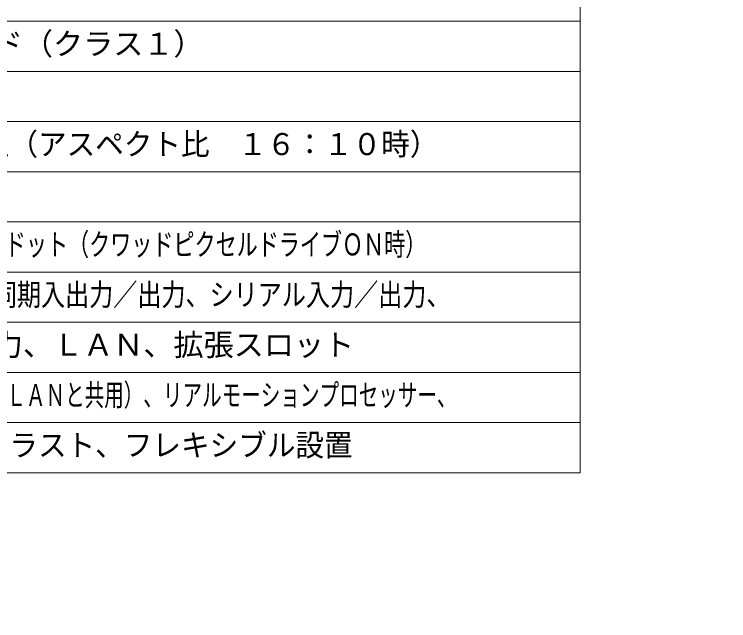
# Model space of a CAD drawing. Units: millimetres, scale not verified. Extents: x -772 to 708, y -714 to 761.
# Drawn here: x 6.1 to 77.3, y -71.2 to -10.8 of the extents above; entities that cross this region are included whole.
import ezdxf
from ezdxf.enums import TextEntityAlignment as Align

# ---------------------------------------------------------------- set-up
doc = ezdxf.new("R2010")
doc.units = ezdxf.units.MM
doc.header["$LTSCALE"] = 0.125
doc.layers.add('0-1_MOJI1', color=7, linetype='Continuous')
doc.layers.add('0-2_WAKU', color=1, linetype='Continuous', lineweight=18)
doc.layers.add('0-5_GAIKEI', color=1, linetype='Continuous', lineweight=18)
doc.styles.add('ＭＳ ゴシック', font='')
doc.styles.get('ＭＳ ゴシック').set_extended_font_data('MS Gothic')

msp = doc.modelspace()

# ---------------------------------------------------------------- linework, layer by layer
at = {"layer": '0-2_WAKU', "color": 4}
for p, q in [((62.4995, -56.4969), (62.4995, -1.4969)), ((-62.5005, -56.4969), (62.4995, -56.4969))]:
    msp.add_line(p, q, dxfattribs=at)
at = {"layer": '0-2_WAKU'}
for p, q in [((-62.5005, -11.4969), (62.4995, -11.4969)), ((-62.5005, -16.4969), (62.4995, -16.4969)), ((-62.5005, -21.4969), (62.4995, -21.4969)), ((62.4995, -26.4969), (-62.5005, -26.4969)), ((-62.5005, -31.4969), (62.4995, -31.4969)), ((-62.5005, -36.4969), (62.4995, -36.4969)), ((-62.5005, -41.4969), (62.4995, -41.4969)), ((-62.5005, -46.4969), (62.4995, -46.4969)), ((-62.5005, -51.4969), (62.4995, -51.4969))]:
    msp.add_line(p, q, dxfattribs=at)
at = {"layer": '0-5_GAIKEI'}
for centre in [(333.4793, 23.5313), (339.4793, 23.5313), (-35.011, -345.1889), (-32.011, -345.1889), (-29.011, -345.1889)]:
    msp.add_circle(centre, 368.5852, dxfattribs=at)

# ---------------------------------------------------------------- texts
at = {"layer": '0-1_MOJI1', "style": 'ＭＳ ゴシック'}
for s, p in [('レーザーダイオード（クラス１）', (-20.0005, -15.4969)), ('リモート入力／出力、ＬＡＮ、拡張スロット', (-20.0005, -45.4969))]:
    msp.add_text(s, height=2.199, dxfattribs=at).set_placement(p, align=Align.BOTTOM_LEFT)
for s, width, p in [('７０型～１０００型（アスペクト比\u3000１６：１０時）', 0.95, (-20.0005, -25.4969)), ('５１２０ドット×３２００ドット（クワッドピクセルドライブＯＮ時）', 0.7, (-20.0005, -35.4969)), ('ＳＤＩ入力、フレーム同期入出力／出力、シリアル入力／出力、', 0.8, (-20.0005, -40.4969)), ('ＤＩＧＩＴＡＬ\u3000ＬＩＮＫ（ＬＡＮと共用）、リアルモーションプロセッサー、', 0.65, (-20.0005, -50.4969)), ('ダイナミックコントラスト、フレキシブル設置', 0.95, (-20.0005, -55.4969))]:
    msp.add_text(s, height=2.199, dxfattribs=dict(at, width=width)).set_placement(p, align=Align.BOTTOM_LEFT)

doc.saveas('drawing.dxf')
